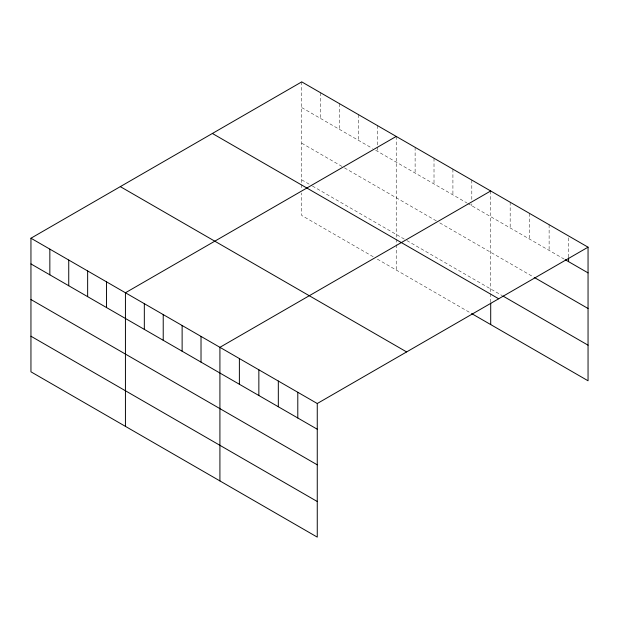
<?xml version="1.0" encoding="UTF-8"?>
<svg xmlns="http://www.w3.org/2000/svg" width="619" height="619" viewBox="0 0 619 619"><rect width="100%" height="100%" fill="white"/><g stroke="black" fill="none" stroke-linecap="round" stroke-linejoin="round"><path stroke-width="0.46" stroke-dasharray="3.1 2.32" d="M301.739 81.878L301.739 183.626M301.739 107.59L372.398 148.382M375.679 150.278L466.881 202.931M467.701 203.403L564.528 259.307M301.739 143.19L343.638 167.385M344.458 167.857L436.48 220.983M439.769 222.879L533.702 277.111M301.739 179.874L311.597 185.568M312.417 186.04L406.079 240.118M406.9 240.59L502.063 295.534M373.218 256.746L301.739 215.482L301.739 192.996M377.327 259.121L471.81 313.671M568.582 237.843L568.582 256.885M549.115 224.697L549.115 250.409M529.64 213.462L529.64 239.166M510.172 202.22L510.172 227.924M490.705 190.977L490.705 292.725M490.705 293.661L490.705 302.095M471.81 180.067L471.81 200.061M471.81 203.875L471.81 205.779M452.915 169.157L452.915 194.869M434.012 158.247L434.012 183.959M415.117 147.337L415.117 173.049M396.222 136.428L396.222 238.176M396.222 239.112L396.222 243.793M396.222 244.729L396.222 270.031M377.327 125.518L377.327 151.229M358.424 114.608L358.424 140.32M339.529 103.698L339.529 129.41M320.634 92.788L320.634 118.5M301.739 184.563L301.739 189.244"/><path stroke-width="0.93" d="M30.95 238.222L317.261 403.518L317.261 537.122L30.95 371.818L30.95 238.222L301.739 81.878L588.05 247.182L588.05 380.778L471.81 313.671M396.222 136.428L125.433 292.772L125.433 426.367M490.705 190.977L219.915 347.321L219.915 480.917M317.261 403.518L588.05 247.182M565.333 259.779L588.05 272.886M534.506 277.583L588.05 308.494M502.876 295.998L588.05 345.178M212.379 133.472L498.69 298.776M120.31 186.629L406.621 351.925M30.95 263.926L317.261 429.23M30.95 299.534L317.261 464.83M30.95 336.218L317.261 501.514M568.582 257.837L568.582 261.651M490.705 303.031L490.705 324.58M297.793 392.276L297.793 417.987M278.326 381.041L278.326 406.745M258.85 369.798L258.85 395.502M239.383 358.556L239.383 384.267M201.02 336.411L201.02 362.115M182.125 325.501L182.125 351.205M163.223 314.591L163.223 340.295M144.328 303.681L144.328 329.385M106.538 281.862L106.538 307.566M87.643 270.952L87.643 296.656M68.74 260.042L68.74 285.746M49.845 249.132L49.845 274.836"/></g></svg>
